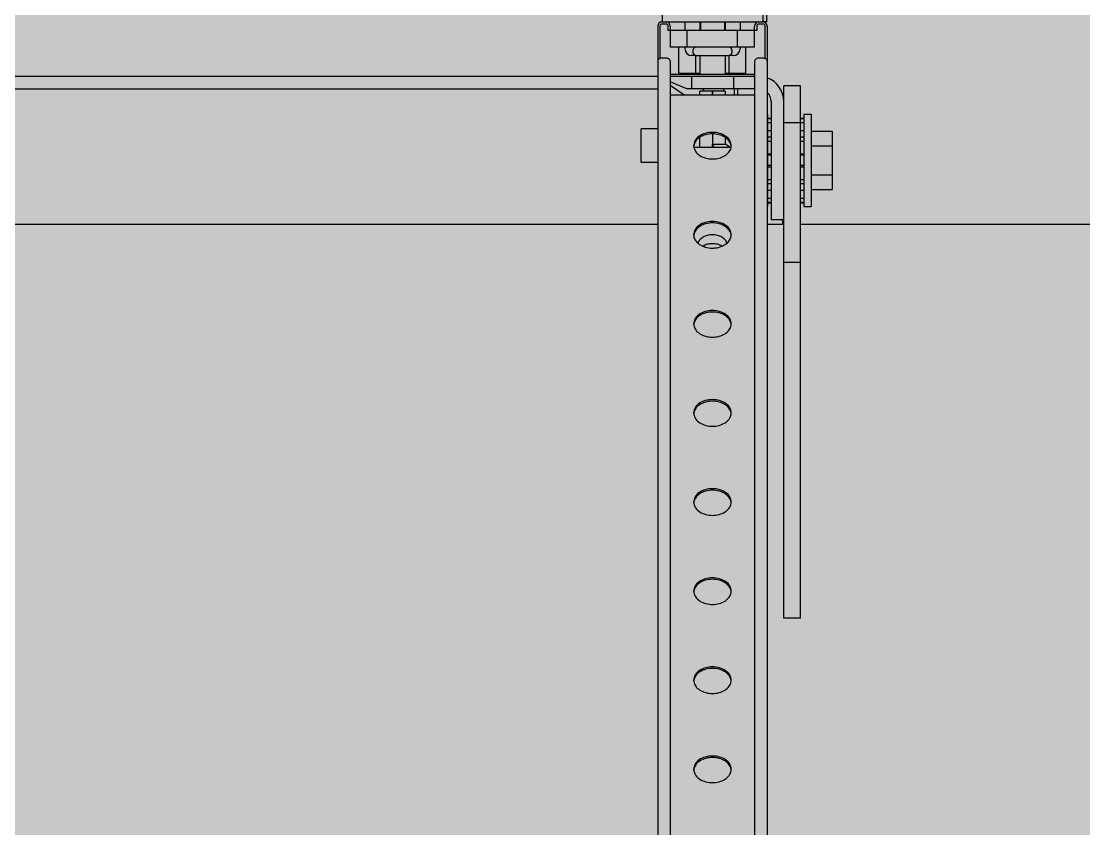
# Model space of a CAD drawing. Header units: millimetres. Extents: x -18489 to 17339, y -1599 to 10961.
# Drawn here: x -14399.23 to -14359.12, y 2204.78 to 2235.27 of the extents above; entities that cross this region are included whole.
import ezdxf

# ---------------------------------------------------------------- set-up
doc = ezdxf.new("R2010")
doc.units = ezdxf.units.MM
for name, color, linetype in [('188K-SM-03-F10-MECH-EQ-Y2257103$0$0 Xref', 8, 'Continuous'), ('188K-SM-03-F10-MECH-EQ-Y2257103$0$M-EQU-FOUNDATION', 8, 'Continuous'), ('188K-SM-03-F10-MECH-EQ-Y2257103$0$Micron CUP L10 HVAC EQU$0$M-MECH-EQU', 136, 'Continuous'), ('188K-SM-03-F10-MECH-EQ-Y2257103$0$Micron CUP L10 HVAC EQU$0$M-PHASE1 AREA', 252, 'Continuous')]:
    doc.layers.add(name, color=color, linetype=linetype)

# ---------------------------------------------------------------- blocks, each defined once
blk = doc.blocks.new('188K-SM-03-F10-MECH-EQ-Y2257103$0$Micron CUP L10 HVAC EQU$0$A$C0c53ceb0')
at = {"layer": '188K-SM-03-F10-MECH-EQ-Y2257103$0$Micron CUP L10 HVAC EQU$0$M-PHASE1 AREA'}
for p, q in [((17681.10451, 13263.8722), (17681.10451, 13178.23741)), ((17719.16442, 13263.8722), (17719.16442, 13178.23741)), ((17720.68681, 13178.23741), (17720.68681, 13181.2822)), ((17679.45525, 13176.65158), (17679.45525, 12648.77738)), ((17680.24816, 13176.65158), (17680.24816, 13164.40363)), ((17681.04108, 13178.23741), (17719.22785, 13178.23741)), ((17682.62691, 13177.44449), (17681.04108, 13177.44449)), ((17683.41982, 13175.06575), (17683.41982, 13176.65158)), ((17684.21273, 13175.06575), (17683.41982, 13175.06575)), ((17684.21273, 13176.65158), (17684.21273, 13175.06575)), ((17684.27617, 13168.72243), (17684.27617, 13175.06575)), ((17715.99276, 13175.06575), (17684.27617, 13175.06575)), ((17689.73142, 13178.23741), (17689.73142, 13175.06575)), ((17690.61949, 13168.72243), (17690.61949, 13175.06575)), ((17695.37697, 13178.23741), (17695.37697, 13175.06575)), ((17695.56093, 13178.23741), (17695.56093, 13175.06575)), ((17704.70799, 13178.23741), (17704.70799, 13175.06575)), ((17704.89195, 13178.23741), (17704.89195, 13175.06575)), ((17709.64944, 13168.72243), (17709.64944, 13175.06575)), ((17710.5375, 13178.23741), (17710.5375, 13175.06575)), ((17715.99276, 13168.72243), (17715.99276, 13175.06575)), ((17716.05619, 13175.06575), (17716.05619, 13176.65158)), ((17716.8491, 13175.06575), (17716.05619, 13175.06575)), ((17716.8491, 13176.65158), (17716.8491, 13175.06575)), ((17719.22785, 13177.44449), (17717.64202, 13177.44449)), ((17720.68681, 13178.23741), (17719.22785, 13178.23741)), ((17720.02076, 13164.40363), (17720.02076, 13176.65158)), ((17720.81368, 13176.65158), (17720.81368, 12648.77738)), ((17715.99276, 13168.72243), (17684.27617, 13168.72243)), ((17687.49947, 13158.88394), (17687.49947, 13168.72243)), ((17689.73142, 13168.72243), (17689.73142, 13168.0881)), ((17692.77621, 13167.52989), (17692.77621, 13166.74332)), ((17707.49271, 13167.52989), (17707.49271, 13166.74332)), ((17710.5375, 13168.72243), (17710.5375, 13168.0881)), ((17712.76945, 13158.88394), (17712.76945, 13168.72243)), ((17682.62691, 13164.55387), (17681.04108, 13164.55387)), ((17684.21273, 13163.43251), (17684.21273, 12659.94603)), ((17693.96876, 13165.55077), (17692.26875, 13165.55077)), ((17693.81697, 13158.88394), (17693.81697, 13165.55077)), ((17693.96876, 13165.55077), (17706.30017, 13165.55077)), ((17695.37697, 13165.55077), (17695.37697, 13158.47797)), ((17704.89195, 13165.55077), (17704.89195, 13158.47797)), ((17708.00018, 13165.55077), (17706.30017, 13165.55077)), ((17706.45196, 13158.88394), (17706.45196, 13165.55077)), ((17716.05619, 13163.43251), (17716.05619, 12659.94603)), ((17719.22785, 13164.55387), (17717.64202, 13164.55387)), ((17684.21273, 13158.47797), (17716.05619, 13158.47797)), ((17687.49947, 13158.88394), (17695.37697, 13158.88394)), ((17690.28646, 13158.47797), (17690.28646, 13158.88394)), ((17704.89195, 13158.88394), (17712.76945, 13158.88394)), ((17709.98246, 13158.47797), (17709.98246, 13158.88394)), ((17679.45525, 13157.68506), (17210.1766, 13157.68506)), ((17716.05619, 13157.68506), (17684.21273, 13157.68506)), ((17690.43678, 13152.92757), (17684.21273, 13155.64281)), ((17692.218, 13157.68506), (17692.218, 13152.92757)), ((17708.0763, 13157.68506), (17708.0763, 13152.92757)), ((17210.1766, 13152.92757), (17679.45525, 13152.92757)), ((17684.21273, 13154.41746), (17689.7079, 13150.58183)), ((17716.05619, 13150.58183), (17684.21273, 13150.58183)), ((17716.05619, 13152.92757), (17690.43678, 13152.92757)), ((17704.87926, 13152.13465), (17695.38966, 13152.13465)), ((17695.38966, 13150.58183), (17695.38966, 13152.13425)), ((17696.55341, 13152.92757), (17697.00489, 13152.13465)), ((17700.12178, 13150.58183), (17700.12178, 13152.13458)), ((17700.14715, 13152.13425), (17700.14715, 13150.58183)), ((17704.25091, 13152.92757), (17704.25091, 13152.13465)), ((17704.87926, 13152.13458), (17704.87926, 13150.58183)), ((17708.36735, 13152.92757), (17708.36735, 13150.58183)), ((17709.64944, 13152.92757), (17709.64944, 13150.58183)), ((17726.51917, 13151.34174), (17727.09356, 13151.34174)), ((17727.09356, 12953.15965), (17727.09356, 13154.13398)), ((17733.43688, 13154.13398), (17727.09356, 13154.13398)), ((17733.43688, 12953.15965), (17733.43688, 13154.13398)), ((17722.33607, 13148.17008), (17722.33607, 13103.63999)), ((17720.81368, 13143.41259), (17720.94054, 13143.41259)), ((17720.94054, 13143.41259), (17720.94054, 13108.52435)), ((17734.68257, 13143.41259), (17734.68257, 13108.52435)), ((17734.68257, 13143.41259), (17737.44825, 13143.41259)), ((17737.44825, 13143.41259), (17737.44825, 13108.52435)), ((17720.94054, 13141.95363), (17722.33607, 13141.95363)), ((17720.94054, 13141.75683), (17722.33607, 13141.75683)), ((17720.94054, 13140.21135), (17722.33607, 13140.21135)), ((17733.43688, 13140.15985), (17727.09356, 13140.15985)), ((17733.43688, 13141.95363), (17734.68257, 13141.95363)), ((17733.43688, 13141.75683), (17734.68257, 13141.75683)), ((17733.43688, 13140.21135), (17734.68257, 13140.21135)), ((17673.16268, 13125.17555), (17673.16268, 13137.86219)), ((17679.45525, 13137.86219), (17673.16268, 13137.86219)), ((17695.38966, 13130.9582), (17695.38966, 13134.62016)), ((17700.12178, 13135.98185), (17700.12178, 13130.9582)), ((17700.14715, 13135.98185), (17700.14715, 13132.10197)), ((17704.87926, 13134.62016), (17704.87926, 13132.10197)), ((17720.94054, 13137.27168), (17722.33607, 13137.27168)), ((17722.33607, 13134.7778), (17720.94054, 13134.7778)), ((17733.43688, 13137.27168), (17734.68257, 13137.27168)), ((17734.68257, 13134.7778), (17733.43688, 13134.7778)), ((17737.44825, 13136.95542), (17745.39009, 13136.95542)), ((17745.39009, 13136.95542), (17745.39009, 13114.98152)), ((17693.15553, 13130.9582), (17707.11339, 13130.9582)), ((17700.83448, 13130.9582), (17700.12178, 13132.10197)), ((17700.12178, 13132.10197), (17704.87926, 13132.10197)), ((17700.14715, 13131.94592), (17700.14715, 13130.9582)), ((17706.67255, 13130.9582), (17704.87926, 13132.10197)), ((17720.94054, 13133.22558), (17722.33607, 13133.22558)), ((17733.43688, 13133.22558), (17734.68257, 13133.22558)), ((17737.44825, 13131.46194), (17745.39009, 13131.46194)), ((17720.94054, 13128.4691), (17722.33607, 13128.4691)), ((17722.33607, 13127.91737), (17720.94054, 13127.91737)), ((17733.43688, 13128.4691), (17734.68257, 13128.4691)), ((17734.68257, 13127.91737), (17733.43688, 13127.91737)), ((17679.45525, 13125.17555), (17673.16268, 13125.17555)), ((17722.33607, 13124.01957), (17720.94054, 13124.01957)), ((17720.94054, 13123.46784), (17722.33607, 13123.46784)), ((17734.68257, 13124.01957), (17733.43688, 13124.01957)), ((17733.43688, 13123.46784), (17734.68257, 13123.46784)), ((17720.94054, 13118.71136), (17722.33607, 13118.71136)), ((17733.43688, 13118.71136), (17734.68257, 13118.71136)), ((17737.44825, 13120.475), (17745.39009, 13120.475)), ((17722.33607, 13117.15914), (17720.94054, 13117.15914)), ((17720.94054, 13114.66525), (17722.33607, 13114.66525)), ((17734.68257, 13117.15914), (17733.43688, 13117.15914)), ((17733.43688, 13114.66525), (17734.68257, 13114.66525)), ((17737.44825, 13114.98152), (17745.39009, 13114.98152)), ((17720.94054, 13111.72559), (17722.33607, 13111.72559)), ((17733.43688, 13111.72559), (17734.68257, 13111.72559)), ((17720.81368, 13108.52435), (17720.94054, 13108.52435)), ((17720.94054, 13110.18011), (17722.33607, 13110.18011)), ((17720.94054, 13109.98331), (17722.33607, 13109.98331)), ((17733.43688, 13110.18011), (17734.68257, 13110.18011)), ((17733.43688, 13109.98331), (17734.68257, 13109.98331)), ((17734.68257, 13108.52435), (17737.44825, 13108.52435)), ((17722.33607, 13103.63999), (17727.09356, 13103.63999)), ((17726.51917, 13103.63999), (17726.51917, 13101.81891)), ((17210.1766, 13101.81891), (17679.45525, 13101.81891)), ((17720.81368, 13101.81891), (17727.09356, 13101.81891)), ((17733.43688, 13101.81891), (18281.63439, 13101.81891)), ((17733.43688, 13087.43098), (17727.09356, 13087.43098)), ((17733.43688, 12953.15965), (17727.09356, 12953.15965))]:
    blk.add_line(p, q, dxfattribs=at)
for centre, radius, start, end in [((17681.04108, 13176.65158), 1.58583, 90, 180), ((17681.04108, 13176.65158), 0.79291, 90, 180), ((17682.62691, 13176.65158), 1.58583, 0, 90), ((17682.62691, 13176.65158), 0.79291, 0, 90), ((17717.64202, 13176.65158), 1.58583, 90, 180), ((17717.64202, 13176.65158), 0.79291, 90, 180), ((17719.22785, 13176.65158), 1.58583, 0, 90), ((17719.22785, 13176.65158), 0.79291, 0, 90), ((17692.26875, 13168.0881), 2.53733, 180, 270), ((17693.96876, 13167.52989), 1.19254, 90, 180), ((17693.96876, 13166.74332), 1.19254, 180, 270), ((17706.30017, 13167.52989), 1.19254, 0, 90), ((17706.30017, 13166.74332), 1.19254, 270, 0), ((17708.00018, 13168.0881), 2.53733, 270, 0), ((17717.57859, 13148.17008), 9.51498, 0, 70.0222037), ((17717.57859, 13148.17008), 4.75749, 0, 46.8431017), ((17696.57323, 13131.51922), 3.54328, 180.0055407, 184.5768373), ((17696.62446, 13131.52348), 3.59469, 184.579493, 188.7122458), ((17703.5732, 13131.53468), 3.66683, 346.8769865, 351.2834632), ((17703.64447, 13131.52348), 3.59469, 351.2877542, 355.420507), ((17703.69569, 13131.51922), 3.54328, 355.4231627, 359.9944593), ((17696.57323, 13097.87869), 3.54328, 180.0055407, 184.5768373), ((17696.62446, 13097.88296), 3.59469, 184.579493, 188.7122458), ((17703.64447, 13097.88296), 3.59469, 351.2877542, 355.420507), ((17703.69569, 13097.87869), 3.54328, 355.4231627, 359.9944593), ((17696.57323, 13064.23817), 3.54328, 180.0055407, 184.5768373), ((17696.62446, 13064.24244), 3.59469, 184.579493, 188.7122458), ((17703.64447, 13064.24244), 3.59469, 351.2877542, 355.420507), ((17703.69569, 13064.23817), 3.54328, 355.4231627, 359.9944593), ((17696.57323, 13030.59765), 3.54328, 180.0055407, 184.5768373), ((17696.62446, 13030.60192), 3.59469, 184.579493, 188.7122458), ((17703.64447, 13030.60192), 3.59469, 351.2877542, 355.420507), ((17703.69569, 13030.59765), 3.54328, 355.4231627, 359.9944593), ((17696.57323, 12996.95713), 3.54328, 180.0055407, 184.5768373), ((17696.62446, 12996.96139), 3.59469, 184.579493, 188.7122458), ((17703.64447, 12996.96139), 3.59469, 351.2877542, 355.420507), ((17703.69569, 12996.95713), 3.54328, 355.4231627, 359.9944593), ((17696.57323, 12963.3166), 3.54328, 180.0055407, 184.5768373), ((17696.62446, 12963.32087), 3.59469, 184.579493, 188.7122458), ((17703.64447, 12963.32087), 3.59469, 351.2877542, 355.420507), ((17703.69569, 12963.3166), 3.54328, 355.4231627, 359.9944593), ((17696.57323, 12929.67608), 3.54328, 180.0055407, 184.5768373), ((17696.62446, 12929.68035), 3.59469, 184.579493, 188.7122458), ((17703.64447, 12929.68035), 3.59469, 351.2877542, 355.420507), ((17703.69569, 12929.67608), 3.54328, 355.4231627, 359.9944593), ((17696.57323, 12896.03556), 3.54328, 180.0055407, 184.5768373), ((17696.62446, 12896.03983), 3.59469, 184.579493, 188.7122458), ((17703.64447, 12896.03983), 3.59469, 351.2877542, 355.420507), ((17703.69569, 12896.03556), 3.54328, 355.4231627, 359.9944593)]:
    blk.add_arc(centre, radius, start, end, dxfattribs=at)
blk.add_ellipse((17696.57657, 13131.51887), major_axis=(3.73082, -20.606), ratio=0.170228127, start_param=7.795978182, end_param=7.843886738, dxfattribs=at)
for points in [[(17679.55939, 13163.83217), (17679.49402, 13163.71101), (17679.45525, 13163.57018), (17679.45525, 13163.43251)], [(17716.16033, 13163.83217), (17716.09496, 13163.71101), (17716.05619, 13163.57018), (17716.05619, 13163.43251)]]:
    blk.add_open_spline(points, degree=3, dxfattribs=at)
for points, knots in [([(17681.04108, 13164.55387), (17680.88314, 13164.55387), (17680.32893, 13164.5), (17679.7514, 13164.18804), (17679.55939, 13163.83217)], [0, 0, 0, 0, 0.280876256, 1, 1, 1, 1]), ([(17683.9712, 13164.02737), (17683.89722, 13164.11092), (17683.5197, 13164.43009), (17683.00476, 13164.55387), (17682.62691, 13164.55387)], [0, 0, 0, 0, 0.227996945, 1, 1, 1, 1]), ([(17684.21273, 13163.43251), (17684.21273, 13163.59147), (17684.14111, 13163.8122), (17684.00943, 13163.98419), (17683.9712, 13164.02737)], [0, 0, 0, 0, 0.733758948, 1, 1, 1, 1]), ([(17717.64202, 13164.55387), (17717.48408, 13164.55387), (17716.92988, 13164.5), (17716.35234, 13164.18804), (17716.16033, 13163.83217)], [0, 0, 0, 0, 0.280876256, 1, 1, 1, 1]), ([(17720.57214, 13164.02737), (17720.49817, 13164.11092), (17720.12065, 13164.43009), (17719.6057, 13164.55387), (17719.22785, 13164.55387)], [0, 0, 0, 0, 0.227996945, 1, 1, 1, 1]), ([(17720.81368, 13163.43251), (17720.81368, 13163.59147), (17720.74205, 13163.8122), (17720.61037, 13163.98419), (17720.57214, 13164.02737)], [0, 0, 0, 0, 0.733758948, 1, 1, 1, 1]), ([(17700.13446, 13136.54252), (17699.21917, 13136.54252), (17697.44315, 13136.30338), (17695.11793, 13135.25155), (17693.46235, 13133.61447), (17693.02995, 13132.18456), (17693.02995, 13131.51887)], [0, 0, 0, 0, 0.288006698, 0.555333419, 0.790532629, 1, 1, 1, 1]), ([(17700.13446, 13135.98185), (17699.28012, 13135.98185), (17697.61634, 13135.77247), (17695.40069, 13134.8489), (17693.74329, 13133.40969), (17693.16716, 13132.12438), (17693.07125, 13131.49808)], [0, 0, 0, 0, 0.284584443, 0.551250143, 0.788945637, 1, 1, 1, 1]), ([(17707.23898, 13131.51887), (17707.23898, 13132.18456), (17706.80657, 13133.61447), (17705.15099, 13135.25155), (17702.82578, 13136.30338), (17701.04975, 13136.54252), (17700.13446, 13136.54252)], [0, 0, 0, 0, 0.209467371, 0.444666581, 0.711993302, 1, 1, 1, 1]), ([(17707.19768, 13131.49808), (17707.10176, 13132.12438), (17706.52564, 13133.40969), (17704.86824, 13134.8489), (17702.65259, 13135.77247), (17700.9888, 13135.98185), (17700.13446, 13135.98185)], [0, 0, 0, 0, 0.211054363, 0.448749857, 0.715415557, 1, 1, 1, 1]), ([(17693.07125, 13130.97899), (17693.16716, 13130.35269), (17693.74329, 13129.06738), (17695.40069, 13127.62817), (17697.61634, 13126.7046), (17699.28012, 13126.49522), (17700.13446, 13126.49522)], [0, 0, 0, 0, 0.211054363, 0.448749857, 0.715415557, 1, 1, 1, 1]), ([(17700.13446, 13126.49522), (17700.95716, 13126.49522), (17702.56223, 13126.68991), (17704.71796, 13127.54959), (17706.36833, 13128.89195), (17707.00409, 13130.10049), (17707.14427, 13130.70216)], [0, 0, 0, 0, 0.282697526, 0.548844889, 0.787717592, 1, 1, 1, 1]), ([(17700.13446, 13102.902), (17699.21917, 13102.902), (17697.44315, 13102.66285), (17695.11793, 13101.61103), (17693.46235, 13099.97395), (17693.02995, 13098.54404), (17693.02995, 13097.87835)], [0, 0, 0, 0, 0.288006698, 0.555333419, 0.790532629, 1, 1, 1, 1]), ([(17700.13446, 13102.34133), (17699.28012, 13102.34133), (17697.61634, 13102.13195), (17695.40069, 13101.20838), (17693.74329, 13099.76917), (17693.16716, 13098.48386), (17693.07125, 13097.85756)], [0, 0, 0, 0, 0.284584443, 0.551250143, 0.788945637, 1, 1, 1, 1]), ([(17707.23898, 13097.87835), (17707.23898, 13098.54404), (17706.80657, 13099.97395), (17705.15099, 13101.61103), (17702.82578, 13102.66285), (17701.04975, 13102.902), (17700.13446, 13102.902)], [0, 0, 0, 0, 0.209467371, 0.444666581, 0.711993302, 1, 1, 1, 1]), ([(17707.19768, 13097.85756), (17707.10176, 13098.48386), (17706.52564, 13099.76917), (17704.86824, 13101.20838), (17702.65259, 13102.13195), (17700.9888, 13102.34133), (17700.13446, 13102.34133)], [0, 0, 0, 0, 0.211054363, 0.448749857, 0.715415557, 1, 1, 1, 1]), ([(17693.07125, 13097.33847), (17693.15455, 13096.79451), (17693.60396, 13095.68327), (17694.43343, 13094.8388), (17694.91642, 13094.46932)], [0, 0, 0, 0, 0.475050464, 1, 1, 1, 1]), ([(17705.58243, 13094.70405), (17705.52047, 13094.92921), (17705.33682, 13095.37707), (17704.75496, 13096.21582), (17703.65258, 13097.08823), (17701.99343, 13097.73134), (17700.13446, 13097.95397), (17698.2755, 13097.73134), (17696.61634, 13097.08823), (17695.51397, 13096.21582), (17694.9321, 13095.37707), (17694.74846, 13094.92921), (17694.68649, 13094.70405)], [0, 0, 0, 0, 0.05216116, 0.107006451, 0.226580774, 0.359346826, 0.5, 0.640653174, 0.773419226, 0.892993549, 0.94783884, 1, 1, 1, 1]), ([(17694.91642, 13094.46932), (17695.03625, 13094.37764), (17695.54535, 13094.01634), (17696.1036, 13093.72605), (17696.5406, 13093.54486)], [0, 0, 0, 0, 0.241814282, 1, 1, 1, 1]), ([(17703.69894, 13093.59801), (17703.18233, 13093.9041), (17702.01296, 13094.36514), (17700.13446, 13094.59108), (17698.25596, 13094.36514), (17697.0866, 13093.9041), (17696.56998, 13093.59801)], [0, 0, 0, 0, 0.242621943, 0.5, 0.757378057, 1, 1, 1, 1]), ([(17703.72832, 13093.54486), (17703.87727, 13093.60662), (17704.44634, 13093.86242), (17704.98503, 13094.1882), (17705.35251, 13094.46932)], [0, 0, 0, 0, 0.258431367, 1, 1, 1, 1]), ([(17705.35251, 13094.46932), (17705.83549, 13094.8388), (17706.66497, 13095.68327), (17707.11437, 13096.79451), (17707.19768, 13097.33847)], [0, 0, 0, 0, 0.524949536, 1, 1, 1, 1]), ([(17696.5406, 13093.54486), (17696.8155, 13093.43089), (17697.97143, 13093.02355), (17699.20777, 13092.8547), (17700.13446, 13092.8547)], [0, 0, 0, 0, 0.243075178, 1, 1, 1, 1]), ([(17700.13446, 13092.8547), (17700.44736, 13092.8547), (17701.67026, 13092.9123), (17702.88659, 13093.19587), (17703.72832, 13093.54486)], [0, 0, 0, 0, 0.255610284, 1, 1, 1, 1]), ([(17700.13446, 13069.26148), (17699.21917, 13069.26148), (17697.44315, 13069.02233), (17695.11793, 13067.97051), (17693.46235, 13066.33343), (17693.02995, 13064.90352), (17693.02995, 13064.23783)], [0, 0, 0, 0, 0.288006698, 0.555333419, 0.790532629, 1, 1, 1, 1]), ([(17700.13446, 13068.7008), (17699.28012, 13068.7008), (17697.61634, 13068.49142), (17695.40069, 13067.56786), (17693.74329, 13066.12864), (17693.16716, 13064.84333), (17693.07125, 13064.21704)], [0, 0, 0, 0, 0.284584443, 0.551250143, 0.788945637, 1, 1, 1, 1]), ([(17707.23898, 13064.23783), (17707.23898, 13064.90352), (17706.80657, 13066.33343), (17705.15099, 13067.97051), (17702.82578, 13069.02233), (17701.04975, 13069.26148), (17700.13446, 13069.26148)], [0, 0, 0, 0, 0.209467371, 0.444666581, 0.711993302, 1, 1, 1, 1]), ([(17707.19768, 13064.21704), (17707.10176, 13064.84333), (17706.52564, 13066.12864), (17704.86824, 13067.56786), (17702.65259, 13068.49142), (17700.9888, 13068.7008), (17700.13446, 13068.7008)], [0, 0, 0, 0, 0.211054363, 0.448749857, 0.715415557, 1, 1, 1, 1]), ([(17693.07125, 13063.69794), (17693.16716, 13063.07165), (17693.74329, 13061.78634), (17695.40069, 13060.34712), (17697.61634, 13059.42356), (17699.28012, 13059.21418), (17700.13446, 13059.21418)], [0, 0, 0, 0, 0.211054363, 0.448749857, 0.715415557, 1, 1, 1, 1]), ([(17700.13446, 13059.21418), (17700.9888, 13059.21418), (17702.65259, 13059.42356), (17704.86824, 13060.34712), (17706.52564, 13061.78634), (17707.10176, 13063.07165), (17707.19768, 13063.69794)], [0, 0, 0, 0, 0.284584443, 0.551250143, 0.788945637, 1, 1, 1, 1]), ([(17700.13446, 13035.62096), (17699.21917, 13035.62096), (17697.44315, 13035.38181), (17695.11793, 13034.32999), (17693.46235, 13032.6929), (17693.02995, 13031.26299), (17693.02995, 13030.59731)], [0, 0, 0, 0, 0.288006698, 0.555333419, 0.790532629, 1, 1, 1, 1]), ([(17700.13446, 13035.06028), (17699.28012, 13035.06028), (17697.61634, 13034.8509), (17695.40069, 13033.92733), (17693.74329, 13032.48812), (17693.16716, 13031.20281), (17693.07125, 13030.57651)], [0, 0, 0, 0, 0.284584443, 0.551250143, 0.788945637, 1, 1, 1, 1]), ([(17707.23898, 13030.59731), (17707.23898, 13031.26299), (17706.80657, 13032.6929), (17705.15099, 13034.32999), (17702.82578, 13035.38181), (17701.04975, 13035.62096), (17700.13446, 13035.62096)], [0, 0, 0, 0, 0.209467371, 0.444666581, 0.711993302, 1, 1, 1, 1]), ([(17707.19768, 13030.57651), (17707.10176, 13031.20281), (17706.52564, 13032.48812), (17704.86824, 13033.92733), (17702.65259, 13034.8509), (17700.9888, 13035.06028), (17700.13446, 13035.06028)], [0, 0, 0, 0, 0.211054363, 0.448749857, 0.715415557, 1, 1, 1, 1]), ([(17693.07125, 13030.05742), (17693.16716, 13029.43113), (17693.74329, 13028.14581), (17695.40069, 13026.7066), (17697.61634, 13025.78304), (17699.28012, 13025.57365), (17700.13446, 13025.57365)], [0, 0, 0, 0, 0.211054363, 0.448749857, 0.715415557, 1, 1, 1, 1]), ([(17700.13446, 13025.57365), (17700.9888, 13025.57365), (17702.65259, 13025.78304), (17704.86824, 13026.7066), (17706.52564, 13028.14581), (17707.10176, 13029.43113), (17707.19768, 13030.05742)], [0, 0, 0, 0, 0.284584443, 0.551250143, 0.788945637, 1, 1, 1, 1]), ([(17700.13446, 13001.98044), (17699.21917, 13001.98044), (17697.44315, 13001.74129), (17695.11793, 13000.68946), (17693.46235, 12999.05238), (17693.02995, 12997.62247), (17693.02995, 12996.95678)], [0, 0, 0, 0, 0.288006698, 0.555333419, 0.790532629, 1, 1, 1, 1]), ([(17700.13446, 13001.41976), (17699.28012, 13001.41976), (17697.61634, 13001.21038), (17695.40069, 13000.28681), (17693.74329, 12998.8476), (17693.16716, 12997.56229), (17693.07125, 12996.93599)], [0, 0, 0, 0, 0.284584443, 0.551250143, 0.788945637, 1, 1, 1, 1]), ([(17707.23898, 12996.95678), (17707.23898, 12997.62247), (17706.80657, 12999.05238), (17705.15099, 13000.68946), (17702.82578, 13001.74129), (17701.04975, 13001.98044), (17700.13446, 13001.98044)], [0, 0, 0, 0, 0.209467371, 0.444666581, 0.711993302, 1, 1, 1, 1]), ([(17707.19768, 12996.93599), (17707.10176, 12997.56229), (17706.52564, 12998.8476), (17704.86824, 13000.28681), (17702.65259, 13001.21038), (17700.9888, 13001.41976), (17700.13446, 13001.41976)], [0, 0, 0, 0, 0.211054363, 0.448749857, 0.715415557, 1, 1, 1, 1]), ([(17693.07125, 12996.4169), (17693.16716, 12995.7906), (17693.74329, 12994.50529), (17695.40069, 12993.06608), (17697.61634, 12992.14251), (17699.28012, 12991.93313), (17700.13446, 12991.93313)], [0, 0, 0, 0, 0.211054363, 0.448749857, 0.715415557, 1, 1, 1, 1]), ([(17700.13446, 12991.93313), (17700.9888, 12991.93313), (17702.65259, 12992.14251), (17704.86824, 12993.06608), (17706.52564, 12994.50529), (17707.10176, 12995.7906), (17707.19768, 12996.4169)], [0, 0, 0, 0, 0.284584443, 0.551250143, 0.788945637, 1, 1, 1, 1]), ([(17700.13446, 12968.33991), (17699.21917, 12968.33991), (17697.44315, 12968.10077), (17695.11793, 12967.04894), (17693.46235, 12965.41186), (17693.02995, 12963.98195), (17693.02995, 12963.31626)], [0, 0, 0, 0, 0.288006698, 0.555333419, 0.790532629, 1, 1, 1, 1]), ([(17700.13446, 12967.77924), (17699.28012, 12967.77924), (17697.61634, 12967.56986), (17695.40069, 12966.64629), (17693.74329, 12965.20708), (17693.16716, 12963.92177), (17693.07125, 12963.29547)], [0, 0, 0, 0, 0.284584443, 0.551250143, 0.788945637, 1, 1, 1, 1]), ([(17707.23898, 12963.31626), (17707.23898, 12963.98195), (17706.80657, 12965.41186), (17705.15099, 12967.04894), (17702.82578, 12968.10077), (17701.04975, 12968.33991), (17700.13446, 12968.33991)], [0, 0, 0, 0, 0.209467371, 0.444666581, 0.711993302, 1, 1, 1, 1]), ([(17707.19768, 12963.29547), (17707.10176, 12963.92177), (17706.52564, 12965.20708), (17704.86824, 12966.64629), (17702.65259, 12967.56986), (17700.9888, 12967.77924), (17700.13446, 12967.77924)], [0, 0, 0, 0, 0.211054363, 0.448749857, 0.715415557, 1, 1, 1, 1]), ([(17693.07125, 12962.77638), (17693.16716, 12962.15008), (17693.74329, 12960.86477), (17695.40069, 12959.42556), (17697.61634, 12958.50199), (17699.28012, 12958.29261), (17700.13446, 12958.29261)], [0, 0, 0, 0, 0.211054363, 0.448749857, 0.715415557, 1, 1, 1, 1]), ([(17700.13446, 12958.29261), (17700.9888, 12958.29261), (17702.65259, 12958.50199), (17704.86824, 12959.42556), (17706.52564, 12960.86477), (17707.10176, 12962.15008), (17707.19768, 12962.77638)], [0, 0, 0, 0, 0.284584443, 0.551250143, 0.788945637, 1, 1, 1, 1]), ([(17700.13446, 12934.69939), (17699.21917, 12934.69939), (17697.44315, 12934.46024), (17695.11793, 12933.40842), (17693.46235, 12931.77134), (17693.02995, 12930.34143), (17693.02995, 12929.67574)], [0, 0, 0, 0, 0.288006698, 0.555333419, 0.790532629, 1, 1, 1, 1]), ([(17700.13446, 12934.13872), (17699.28012, 12934.13872), (17697.61634, 12933.92933), (17695.40069, 12933.00577), (17693.74329, 12931.56656), (17693.16716, 12930.28124), (17693.07125, 12929.65495)], [0, 0, 0, 0, 0.284584443, 0.551250143, 0.788945637, 1, 1, 1, 1]), ([(17707.23898, 12929.67574), (17707.23898, 12930.34143), (17706.80657, 12931.77134), (17705.15099, 12933.40842), (17702.82578, 12934.46024), (17701.04975, 12934.69939), (17700.13446, 12934.69939)], [0, 0, 0, 0, 0.209467371, 0.444666581, 0.711993302, 1, 1, 1, 1]), ([(17707.19768, 12929.65495), (17707.10176, 12930.28124), (17706.52564, 12931.56656), (17704.86824, 12933.00577), (17702.65259, 12933.92933), (17700.9888, 12934.13872), (17700.13446, 12934.13872)], [0, 0, 0, 0, 0.211054363, 0.448749857, 0.715415557, 1, 1, 1, 1]), ([(17693.07125, 12929.13586), (17693.16716, 12928.50956), (17693.74329, 12927.22425), (17695.40069, 12925.78504), (17697.61634, 12924.86147), (17699.28012, 12924.65209), (17700.13446, 12924.65209)], [0, 0, 0, 0, 0.211054363, 0.448749857, 0.715415557, 1, 1, 1, 1]), ([(17700.13446, 12924.65209), (17700.9888, 12924.65209), (17702.65259, 12924.86147), (17704.86824, 12925.78504), (17706.52564, 12927.22425), (17707.10176, 12928.50956), (17707.19768, 12929.13586)], [0, 0, 0, 0, 0.284584443, 0.551250143, 0.788945637, 1, 1, 1, 1]), ([(17700.13446, 12901.05887), (17699.21917, 12901.05887), (17697.44315, 12900.81972), (17695.11793, 12899.7679), (17693.46235, 12898.13081), (17693.02995, 12896.70091), (17693.02995, 12896.03522)], [0, 0, 0, 0, 0.288006698, 0.555333419, 0.790532629, 1, 1, 1, 1]), ([(17700.13446, 12900.49819), (17699.28012, 12900.49819), (17697.61634, 12900.28881), (17695.40069, 12899.36525), (17693.74329, 12897.92603), (17693.16716, 12896.64072), (17693.07125, 12896.01443)], [0, 0, 0, 0, 0.284584443, 0.551250143, 0.788945637, 1, 1, 1, 1]), ([(17707.23898, 12896.03522), (17707.23898, 12896.70091), (17706.80657, 12898.13081), (17705.15099, 12899.7679), (17702.82578, 12900.81972), (17701.04975, 12901.05887), (17700.13446, 12901.05887)], [0, 0, 0, 0, 0.209467371, 0.444666581, 0.711993302, 1, 1, 1, 1]), ([(17707.19768, 12896.01443), (17707.10176, 12896.64072), (17706.52564, 12897.92603), (17704.86824, 12899.36525), (17702.65259, 12900.28881), (17700.9888, 12900.49819), (17700.13446, 12900.49819)], [0, 0, 0, 0, 0.211054363, 0.448749857, 0.715415557, 1, 1, 1, 1]), ([(17693.07125, 12895.49533), (17693.16716, 12894.86904), (17693.74329, 12893.58373), (17695.40069, 12892.14451), (17697.61634, 12891.22095), (17699.28012, 12891.01157), (17700.13446, 12891.01157)], [0, 0, 0, 0, 0.211054363, 0.448749857, 0.715415557, 1, 1, 1, 1]), ([(17700.13446, 12891.01157), (17700.9888, 12891.01157), (17702.65259, 12891.22095), (17704.86824, 12892.14451), (17706.52564, 12893.58373), (17707.10176, 12894.86904), (17707.19768, 12895.49533)], [0, 0, 0, 0, 0.284584443, 0.551250143, 0.788945637, 1, 1, 1, 1])]:
    blk.add_open_spline(points, degree=3, knots=knots, dxfattribs=at)
blk = doc.blocks.new('188K-SM-03-F10-MECH-EQ-Y2257103$0$Micron CUP L10 HVAC EQU')
at = {"layer": '188K-SM-03-F10-MECH-EQ-Y2257103$0$Micron CUP L10 HVAC EQU$0$M-MECH-EQU'}
blk.add_blockref('188K-SM-03-F10-MECH-EQ-Y2257103$0$Micron CUP L10 HVAC EQU$0$A$C0c53ceb0', (-206166.7, 2082.18), dxfattribs=at)
blk = doc.blocks.new('188K-SM-03-F10-MECH-EQ-Y2257103')
at = {"layer": '188K-SM-03-F10-MECH-EQ-Y2257103$0$M-EQU-FOUNDATION'}
h = blk.add_hatch(dxfattribs=at)
h.set_pattern_fill('AR-CONC', color=256, scale=0.1)
h.set_pattern_definition([(50, (4473.521, 709.199), (18.218467, -1.593909), [1.905, -20.955]), (355, (4473.521, 709.2), (-3.524342, 19.105685), [1.524, -16.764058]), (100.45144, (4475.04, 709.066), (14.694125, 17.511775), [1.619001, -17.809024]), (46.1842, (4473.521, 714.28), (27.107904, -4.204233), [2.8575, -31.4325]), (96.63556, (4475.78, 713.93), (23.740413, 24.742612), [2.428502, -26.71356]), (351.18415, (4473.52, 714.28), (23.740413, 24.742612), [2.285997, -25.145973]), (21, (4476.061, 713.009), (15.161439, -10.22652), [1.905, -20.955]), (326, (4476.061, 713.01), (6.180203, 18.418797), [1.524, -16.764]), (71.45144, (4477.325, 712.157), (21.341642, 8.192277), [1.619001, -17.808994]), (37.5, (4473.5214, 709.199), (0.3088603, 8.4555039), [0, -16.5608, 0, -17.018, 0, -16.8275]), (7.5, (4473.521, 709.199), (6.6819663, 10.0180575), [0, -9.7028, 0, -16.1798, 0, -6.4135]), (327.5, (4467.857, 709.199), (13.5590595, -0.5728744), [0, -6.35, 0, -19.812, 0, -26.289]), (317.5, (4465.317, 709.199), (14.812918, 2.542649), [0, -8.255, 0, -13.1572, 0, -18.669])])
h.paths.add_polyline_path([(-14928.149, 5602.459), (-14278.149, 5602.459), (-14278.149, 1902.459), (-14928.149, 1902.459)], flags=16)
h.paths.add_polyline_path([(-14933.149, 5607.459), (-14273.149, 5607.459), (-14273.149, 1897.459), (-14933.149, 1897.459)])
h = blk.add_hatch(dxfattribs=at)
h.set_pattern_fill('AR-CONC', color=256, scale=0.3)
h.set_pattern_definition([(50, (4473.52, 709.2), (54.6554, -4.78173), [5.715, -62.865]), (355, (4473.52, 709.2), (-10.57303, 57.31705), [4.572, -50.29218]), (100.45144, (4478.076, 708.8), (44.08237, 52.53533), [4.857, -53.42707]), (46.1842, (4473.52, 724.44), (81.32371, -12.6127), [8.5725, -94.2975]), (96.63556, (4480.3, 723.39), (71.22124, 74.22784), [7.2855, -80.14068]), (351.18415, (4473.52, 724.44), (71.22124, 74.22784), [6.858, -75.43792]), (21, (4481.14, 720.63), (45.48432, -30.67956), [5.715, -62.865]), (326, (4481.14, 720.63), (18.54061, 55.25639), [4.572, -50.292]), (71.45144, (4484.93, 718.07), (64.02493, 24.57683), [4.857, -53.42698]), (37.5, (4473.521, 709.2), (0.926581, 25.366512), [0, -49.6824, 0, -51.054, 0, -50.4825]), (7.5, (4473.52, 709.2), (20.0459, 30.054172), [0, -29.1084, 0, -48.5394, 0, -19.2405]), (327.5, (4456.529, 709.2), (40.677179, -1.718623), [0, -19.05, 0, -59.436, 0, -78.867]), (317.5, (4448.91, 709.2), (44.438754, 7.62795), [0, -24.765, 0, -39.4716, 0, -56.007])])
h.paths.add_polyline_path([(-14918.149, 5592.459), (-14288.149, 5592.459), (-14288.149, 1912.459), (-14918.149, 1912.459)])
at = {"layer": '188K-SM-03-F10-MECH-EQ-Y2257103$0$0 Xref', "xscale": 0.1, "yscale": 0.1, "zscale": 0.1}
blk.add_blockref('188K-SM-03-F10-MECH-EQ-Y2257103$0$Micron CUP L10 HVAC EQU', (4473.521, 709.199), dxfattribs=at)

msp = doc.modelspace()

# ---------------------------------------------------------------- block references
msp.add_blockref('188K-SM-03-F10-MECH-EQ-Y2257103', (0, 0))

doc.saveas('drawing.dxf')
